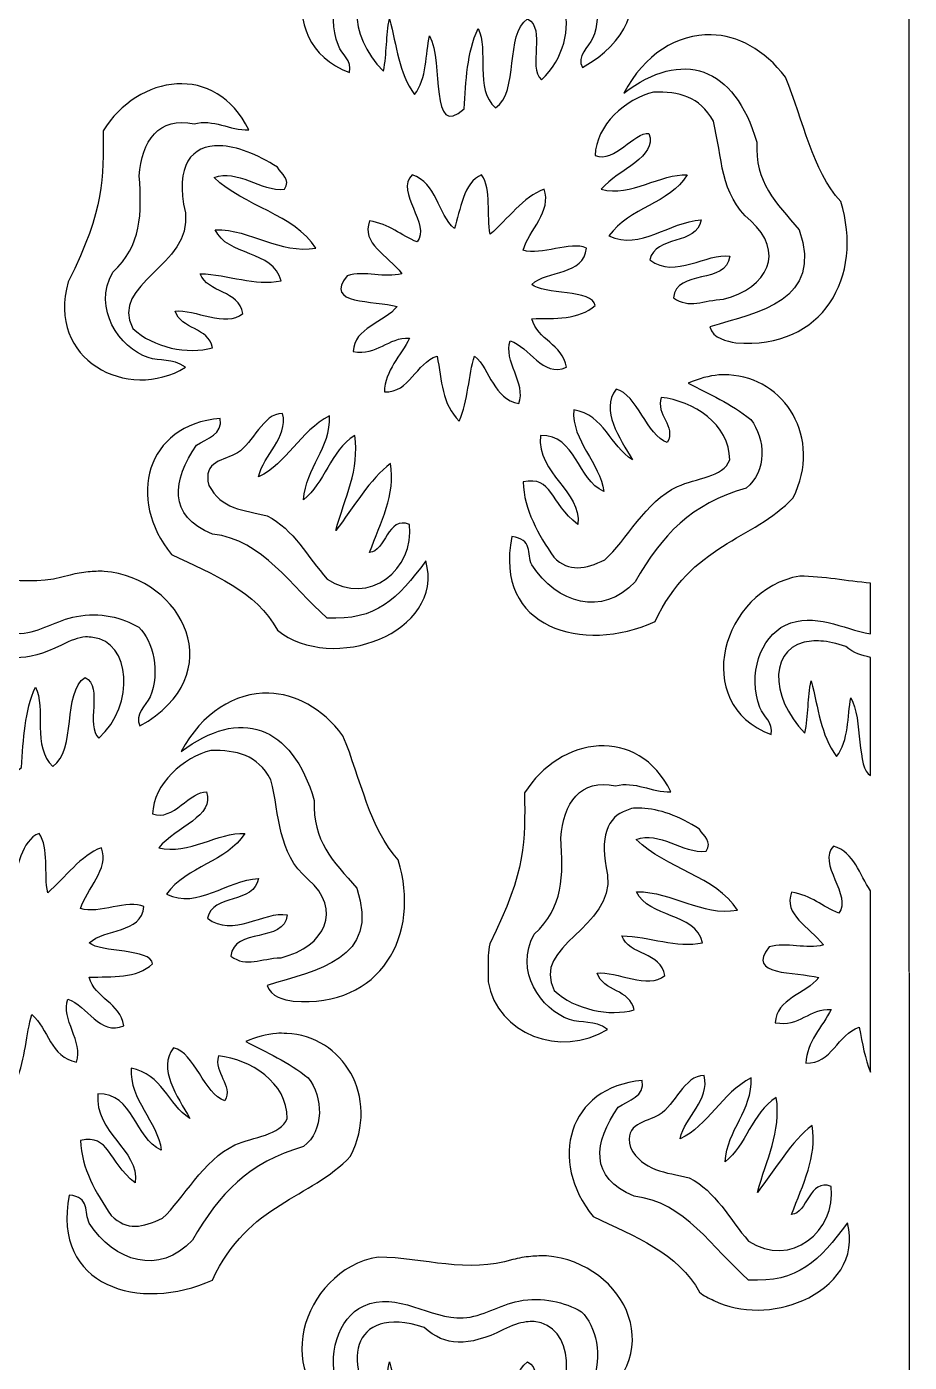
# Model space of a CAD drawing. Header units: centimetres. Extents: x 0.61 to 6.5, y -2.57 to 5.65.
# Drawn here: x 5.075 to 6.501, y 0.905 to 3.064 of the extents above; entities that cross this region are included whole.
import ezdxf

# ---------------------------------------------------------------- set-up
doc = ezdxf.new("R2010")
doc.units = ezdxf.units.CM
doc.header["$MEASUREMENT"] = 0
doc.layers.add('Layer 1', color=7, linetype='Continuous')

msp = doc.modelspace()

# ---------------------------------------------------------------- linework, layer by layer
at = {"layer": 'Layer 1', "color": 253}
for points, knots in [([(0.98792, 5.64961), (0.78502, 5.64961), (0.60758, 5.498), (0.60758, 5.29573), (0.60758, 5.29573), (0.60758, 5.29573), (0.61171, 5.29904), (0.61171, 5.29904), (0.61171, 5.29904), (0.61171, 5.29904), (0.61171, -2.19776), (0.61171, -2.19776), (0.61171, -2.19776), (0.61171, -2.19776), (0.61998, -2.19859), (0.61998, -2.19859), (0.61998, -2.19859), (0.62344, -2.39788), (0.78718, -2.55826), (0.98791, -2.55826), (0.98791, -2.55826), (0.98791, -2.55826), (6.13488, -2.57314), (6.13488, -2.57314), (6.13488, -2.57314), (6.3582, -2.55464), (6.46713, -2.41493), (6.50116, -2.20603), (6.50116, -2.20603), (6.50116, -2.20603), (6.50034, 5.27754), (6.50034, 5.27754), (6.50034, 5.27754), (6.48745, 5.50493), (6.34686, 5.61536), (6.13406, 5.64961), (6.13406, 5.64961), (6.13406, 5.64961), (0.98791, 5.64961), (0.98791, 5.64961), (0.98791, 5.64961), (0.98791, 5.64961), (0.98792, 5.64961), (0.98792, 5.64961)], [0, 0, 0, 0, 0.0833333, 0.0833333, 0.0833333, 0.0833333, 0.1666667, 0.1666667, 0.1666667, 0.1666667, 0.25, 0.25, 0.25, 0.25, 0.3333333, 0.3333333, 0.3333333, 0.3333333, 0.4166667, 0.4166667, 0.4166667, 0.4166667, 0.5, 0.5, 0.5, 0.5, 0.5833333, 0.5833333, 0.5833333, 0.5833333, 0.6666667, 0.6666667, 0.6666667, 0.6666667, 0.75, 0.75, 0.75, 0.75, 0.8333333, 0.8333333, 0.8333333, 0.8333333, 1, 1, 1, 1]), ([(5.91496, 3.24769), (6.04264, 3.23784), (6.12171, 3.0801), (5.97283, 2.99799), (5.97283, 2.99799), (5.96357, 3.0161), (5.98224, 3.03109), (5.98937, 3.04512), (5.98937, 3.04512), (6.00601, 3.08439), (5.99486, 3.13506), (5.97118, 3.15757), (5.97118, 3.15757), (5.94427, 3.17343), (5.90823, 3.18218), (5.8703, 3.17493), (5.8703, 3.17493), (5.83867, 3.16888), (5.81127, 3.14927), (5.78018, 3.14764), (5.78018, 3.14764), (5.72665, 3.14484), (5.6741, 3.19228), (5.61895, 3.16666), (5.61895, 3.16666), (5.57844, 3.14778), (5.55819, 3.08672), (5.57844, 3.03354), (5.57844, 3.03354), (5.5839, 3.01924), (5.60072, 3.00988), (5.59663, 2.98972), (5.59663, 2.98972), (5.46409, 3.03921), (5.51718, 3.22448), (5.64293, 3.24604), (5.64293, 3.24604), (5.71617, 3.24449), (5.78856, 3.21908), (5.86038, 3.24191), (5.86038, 3.24191), (5.87018, 3.24439), (5.87983, 3.24611), (5.88932, 3.24687), (5.88932, 3.24687), (5.89822, 3.24759), (5.90644, 3.24835), (5.91495, 3.2477), (5.91495, 3.2477), (5.91495, 3.2477), (5.91496, 3.24769), (5.91496, 3.24769)], [0, 0, 0, 0, 0.0714286, 0.0714286, 0.0714286, 0.0714286, 0.1428571, 0.1428571, 0.1428571, 0.1428571, 0.2142857, 0.2142857, 0.2142857, 0.2142857, 0.2857143, 0.2857143, 0.2857143, 0.2857143, 0.3571429, 0.3571429, 0.3571429, 0.3571429, 0.4285714, 0.4285714, 0.4285714, 0.4285714, 0.5, 0.5, 0.5, 0.5, 0.5714286, 0.5714286, 0.5714286, 0.5714286, 0.6428571, 0.6428571, 0.6428571, 0.6428571, 0.7142857, 0.7142857, 0.7142857, 0.7142857, 0.7857143, 0.7857143, 0.7857143, 0.7857143, 0.8571429, 0.8571429, 0.8571429, 0.8571429, 1, 1, 1, 1]), ([(5.66195, 3.14103), (5.66655, 3.14141), (5.67163, 3.14138), (5.67684, 3.14103), (5.67684, 3.14103), (5.68874, 3.14024), (5.70223, 3.13701), (5.71735, 3.13193), (5.71735, 3.13193), (5.75136, 3.10138), (5.78711, 3.10053), (5.84551, 3.12862), (5.84551, 3.12862), (5.95111, 3.18272), (5.97942, 3.04519), (5.90669, 2.97814), (5.90669, 2.97814), (5.88397, 2.99877), (5.91459, 3.06051), (5.88437, 3.07653), (5.88437, 3.07653), (5.8473, 3.05217), (5.87121, 2.95864), (5.83228, 2.93266), (5.83228, 2.93266), (5.79814, 2.96287), (5.82173, 3.02765), (5.80417, 3.06082), (5.80417, 3.06082), (5.78638, 3.02168), (5.7846, 2.9767), (5.78185, 2.93101), (5.78185, 2.93101), (5.7247, 2.88045), (5.74957, 3.00643), (5.72563, 3.04925), (5.72563, 3.04925), (5.71943, 3.02047), (5.7216, 2.97963), (5.70165, 2.95417), (5.70165, 2.95417), (5.67506, 2.99005), (5.67342, 3.03227), (5.66114, 3.07654), (5.66114, 3.07654), (5.65509, 3.04983), (5.65726, 3.02111), (5.65122, 2.9922), (5.65122, 2.9922), (5.59252, 3.0516), (5.59303, 3.13538), (5.66197, 3.14103), (5.66197, 3.14103), (5.66197, 3.14103), (5.66195, 3.14103), (5.66195, 3.14103)], [0, 0, 0, 0, 0.0666667, 0.0666667, 0.0666667, 0.0666667, 0.1333333, 0.1333333, 0.1333333, 0.1333333, 0.2, 0.2, 0.2, 0.2, 0.2666667, 0.2666667, 0.2666667, 0.2666667, 0.3333333, 0.3333333, 0.3333333, 0.3333333, 0.4, 0.4, 0.4, 0.4, 0.4666667, 0.4666667, 0.4666667, 0.4666667, 0.5333333, 0.5333333, 0.5333333, 0.5333333, 0.6, 0.6, 0.6, 0.6, 0.6666667, 0.6666667, 0.6666667, 0.6666667, 0.7333333, 0.7333333, 0.7333333, 0.7333333, 0.8, 0.8, 0.8, 0.8, 0.8666667, 0.8666667, 0.8666667, 0.8666667, 1, 1, 1, 1]), ([(6.1812, 3.05091), (6.22371, 3.04973), (6.26676, 3.02752), (6.30109, 2.98228), (6.30109, 2.98228), (6.33027, 2.91127), (6.34408, 2.83266), (6.39039, 2.78136), (6.39039, 2.78136), (6.42798, 2.66052), (6.36214, 2.54171), (6.22089, 2.55316), (6.22089, 2.55316), (6.20643, 2.5555), (6.18396, 2.55988), (6.17872, 2.57879), (6.17872, 2.57879), (6.25834, 2.60338), (6.36244, 2.61999), (6.32341, 2.73589), (6.32341, 2.73589), (6.28504, 2.77963), (6.25131, 2.813), (6.25479, 2.87728), (6.25479, 2.87728), (6.21849, 3.00095), (6.1346, 3.02826), (6.03982, 2.95666), (6.03982, 2.95666), (6.0728, 3.01929), (6.12655, 3.05244), (6.18121, 3.05092), (6.18121, 3.05092), (6.18121, 3.05092), (6.1812, 3.05091), (6.1812, 3.05091)], [0, 0, 0, 0, 0.1, 0.1, 0.1, 0.1, 0.2, 0.2, 0.2, 0.2, 0.3, 0.3, 0.3, 0.3, 0.4, 0.4, 0.4, 0.4, 0.5, 0.5, 0.5, 0.5, 0.6, 0.6, 0.6, 0.6, 0.7, 0.7, 0.7, 0.7, 0.8, 0.8, 0.8, 0.8, 1, 1, 1, 1]), ([(5.31717, 2.97153), (5.36237, 2.97413), (5.40749, 2.9514), (5.43375, 2.89712), (5.43375, 2.89712), (5.40254, 2.89639), (5.37619, 2.91525), (5.34528, 2.90704), (5.34528, 2.90704), (5.28874, 2.91941), (5.26014, 2.87883), (5.25681, 2.8227), (5.25681, 2.8227), (5.26064, 2.76177), (5.26124, 2.71038), (5.21382, 2.66726), (5.21382, 2.66726), (5.18068, 2.60798), (5.22469, 2.54521), (5.27087, 2.52918), (5.27087, 2.52918), (5.29099, 2.52218), (5.30885, 2.52946), (5.33123, 2.51347), (5.33123, 2.51347), (5.23863, 2.4562), (5.10512, 2.52617), (5.14189, 2.65155), (5.14189, 2.65155), (5.20186, 2.77233), (5.19856, 2.81774), (5.19811, 2.89546), (5.19811, 2.89546), (5.22671, 2.94102), (5.27198, 2.96893), (5.31717, 2.97153)], [0, 0, 0, 0, 0.1, 0.1, 0.1, 0.1, 0.2, 0.2, 0.2, 0.2, 0.3, 0.3, 0.3, 0.3, 0.4, 0.4, 0.4, 0.4, 0.5, 0.5, 0.5, 0.5, 0.6, 0.6, 0.6, 0.6, 0.7, 0.7, 0.7, 0.7, 0.8, 0.8, 0.8, 0.8, 1, 1, 1, 1]), ([(6.08777, 2.9583), (6.12887, 2.95878), (6.1626, 2.95184), (6.18451, 2.91117), (6.18451, 2.91117), (6.19939, 2.85295), (6.19455, 2.7934), (6.24487, 2.74994), (6.24487, 2.74994), (6.30059, 2.70122), (6.27298, 2.6415), (6.20105, 2.62344), (6.20105, 2.62344), (6.16781, 2.62242), (6.14546, 2.60707), (6.12002, 2.62592), (6.12002, 2.62592), (6.12472, 2.67316), (6.20609, 2.64582), (6.21097, 2.69289), (6.21097, 2.69289), (6.17436, 2.69914), (6.12282, 2.65543), (6.08199, 2.6871), (6.08199, 2.6871), (6.09043, 2.7274), (6.15776, 2.7098), (6.16467, 2.75159), (6.16467, 2.75159), (6.11278, 2.74888), (6.06715, 2.70171), (6.01584, 2.72596), (6.01584, 2.72596), (6.04906, 2.77217), (6.11335, 2.77756), (6.14235, 2.82435), (6.14235, 2.82435), (6.1002, 2.82718), (6.05099, 2.7883), (6.00344, 2.8012), (6.00344, 2.8012), (6.03152, 2.83479), (6.09471, 2.85219), (6.08034, 2.89132), (6.08034, 2.89132), (6.05583, 2.89403), (6.02574, 2.84305), (5.99352, 2.85577), (5.99352, 2.85577), (5.99418, 2.90455), (6.04386, 2.9476), (6.08778, 2.9583), (6.08778, 2.9583), (6.08778, 2.9583), (6.08777, 2.9583), (6.08777, 2.9583)], [0, 0, 0, 0, 0.0666667, 0.0666667, 0.0666667, 0.0666667, 0.1333333, 0.1333333, 0.1333333, 0.1333333, 0.2, 0.2, 0.2, 0.2, 0.2666667, 0.2666667, 0.2666667, 0.2666667, 0.3333333, 0.3333333, 0.3333333, 0.3333333, 0.4, 0.4, 0.4, 0.4, 0.4666667, 0.4666667, 0.4666667, 0.4666667, 0.5333333, 0.5333333, 0.5333333, 0.5333333, 0.6, 0.6, 0.6, 0.6, 0.6666667, 0.6666667, 0.6666667, 0.6666667, 0.7333333, 0.7333333, 0.7333333, 0.7333333, 0.8, 0.8, 0.8, 0.8, 0.8666667, 0.8666667, 0.8666667, 0.8666667, 1, 1, 1, 1]), ([(5.38662, 2.87149), (5.41369, 2.87085), (5.44736, 2.8581), (5.48005, 2.83676), (5.48005, 2.83676), (5.48634, 2.82557), (5.50199, 2.81767), (5.49163, 2.80121), (5.49163, 2.80121), (5.45209, 2.7977), (5.41581, 2.83473), (5.37753, 2.82023), (5.37753, 2.82023), (5.42668, 2.77289), (5.5069, 2.76121), (5.54207, 2.70613), (5.54207, 2.70613), (5.48306, 2.69617), (5.43817, 2.73627), (5.37919, 2.7359), (5.37919, 2.7359), (5.39872, 2.69266), (5.47333, 2.70331), (5.48585, 2.65322), (5.48585, 2.65322), (5.44339, 2.64476), (5.40098, 2.66316), (5.35521, 2.6648), (5.35521, 2.6648), (5.36719, 2.63257), (5.41818, 2.63872), (5.42383, 2.60031), (5.42383, 2.60031), (5.3974, 2.57745), (5.34565, 2.60748), (5.31469, 2.60444), (5.31469, 2.60444), (5.32415, 2.57433), (5.36899, 2.57835), (5.37505, 2.54491), (5.37505, 2.54491), (5.33549, 2.53386), (5.27941, 2.5448), (5.24607, 2.57633), (5.24607, 2.57633), (5.20802, 2.64888), (5.34213, 2.67757), (5.33123, 2.76319), (5.33123, 2.76319), (5.31364, 2.84062), (5.34151, 2.87257), (5.38663, 2.8715), (5.38663, 2.8715), (5.38663, 2.8715), (5.38662, 2.87149), (5.38662, 2.87149)], [0, 0, 0, 0, 0.0666667, 0.0666667, 0.0666667, 0.0666667, 0.1333333, 0.1333333, 0.1333333, 0.1333333, 0.2, 0.2, 0.2, 0.2, 0.2666667, 0.2666667, 0.2666667, 0.2666667, 0.3333333, 0.3333333, 0.3333333, 0.3333333, 0.4, 0.4, 0.4, 0.4, 0.4666667, 0.4666667, 0.4666667, 0.4666667, 0.5333333, 0.5333333, 0.5333333, 0.5333333, 0.6, 0.6, 0.6, 0.6, 0.6666667, 0.6666667, 0.6666667, 0.6666667, 0.7333333, 0.7333333, 0.7333333, 0.7333333, 0.8, 0.8, 0.8, 0.8, 0.8666667, 0.8666667, 0.8666667, 0.8666667, 1, 1, 1, 1]), ([(5.69751, 2.82436), (5.73755, 2.81232), (5.73854, 2.76172), (5.76614, 2.73754), (5.76614, 2.73754), (5.77539, 2.76754), (5.78082, 2.8129), (5.80996, 2.82436), (5.80996, 2.82436), (5.82667, 2.80033), (5.81747, 2.75899), (5.82401, 2.72845), (5.82401, 2.72845), (5.85214, 2.75287), (5.87738, 2.78914), (5.91083, 2.80121), (5.91083, 2.80121), (5.92407, 2.76617), (5.88654, 2.7347), (5.87693, 2.70282), (5.87693, 2.70282), (5.90665, 2.69327), (5.95343, 2.71823), (5.97946, 2.70613), (5.97946, 2.70613), (5.97532, 2.66165), (5.91631, 2.67123), (5.89099, 2.64743), (5.89099, 2.64743), (5.90939, 2.63062), (5.99041, 2.63908), (5.99352, 2.61353), (5.99352, 2.61353), (5.96711, 2.58949), (5.9288, 2.593), (5.89099, 2.59203), (5.89099, 2.59203), (5.90068, 2.5569), (5.94051, 2.55155), (5.94721, 2.51348), (5.94721, 2.51348), (5.90776, 2.4967), (5.88801, 2.54644), (5.85626, 2.55647), (5.85626, 2.55647), (5.84482, 2.5239), (5.88226, 2.48794), (5.87031, 2.45477), (5.87031, 2.45477), (5.82827, 2.46286), (5.82507, 2.50855), (5.79838, 2.53166), (5.79838, 2.53166), (5.78889, 2.50164), (5.78828, 2.45884), (5.77358, 2.42665), (5.77358, 2.42665), (5.74558, 2.45447), (5.74594, 2.49145), (5.73803, 2.53166), (5.73803, 2.53166), (5.70317, 2.52042), (5.69432, 2.47203), (5.65287, 2.47378), (5.65287, 2.47378), (5.65348, 2.50739), (5.68, 2.53296), (5.69339, 2.5606), (5.69339, 2.5606), (5.6587, 2.56257), (5.64203, 2.53154), (5.60244, 2.5391), (5.60244, 2.5391), (5.60376, 2.5775), (5.65297, 2.58583), (5.67355, 2.61186), (5.67355, 2.61186), (5.63661, 2.62225), (5.55357, 2.6139), (5.59252, 2.66147), (5.59252, 2.66147), (5.62134, 2.67034), (5.65357, 2.65681), (5.68099, 2.66478), (5.68099, 2.66478), (5.65832, 2.6944), (5.61492, 2.71366), (5.6289, 2.74994), (5.6289, 2.74994), (5.66096, 2.7452), (5.67967, 2.72659), (5.7058, 2.71604), (5.7058, 2.71604), (5.72833, 2.74386), (5.66978, 2.79716), (5.69753, 2.82435), (5.69753, 2.82435), (5.69753, 2.82435), (5.69751, 2.82436), (5.69751, 2.82436)], [0, 0, 0, 0, 0.0384615, 0.0384615, 0.0384615, 0.0384615, 0.0769231, 0.0769231, 0.0769231, 0.0769231, 0.1153846, 0.1153846, 0.1153846, 0.1153846, 0.1538462, 0.1538462, 0.1538462, 0.1538462, 0.1923077, 0.1923077, 0.1923077, 0.1923077, 0.2307692, 0.2307692, 0.2307692, 0.2307692, 0.2692308, 0.2692308, 0.2692308, 0.2692308, 0.3076923, 0.3076923, 0.3076923, 0.3076923, 0.3461538, 0.3461538, 0.3461538, 0.3461538, 0.3846154, 0.3846154, 0.3846154, 0.3846154, 0.4230769, 0.4230769, 0.4230769, 0.4230769, 0.4615385, 0.4615385, 0.4615385, 0.4615385, 0.5, 0.5, 0.5, 0.5, 0.5384615, 0.5384615, 0.5384615, 0.5384615, 0.5769231, 0.5769231, 0.5769231, 0.5769231, 0.6153846, 0.6153846, 0.6153846, 0.6153846, 0.6538462, 0.6538462, 0.6538462, 0.6538462, 0.6923077, 0.6923077, 0.6923077, 0.6923077, 0.7307692, 0.7307692, 0.7307692, 0.7307692, 0.7692308, 0.7692308, 0.7692308, 0.7692308, 0.8076923, 0.8076923, 0.8076923, 0.8076923, 0.8461538, 0.8461538, 0.8461538, 0.8461538, 0.8846154, 0.8846154, 0.8846154, 0.8846154, 0.9230769, 0.9230769, 0.9230769, 0.9230769, 1, 1, 1, 1]), ([(6.1936, 2.50107), (6.19892, 2.50148), (6.20412, 2.50131), (6.20931, 2.50107), (6.20931, 2.50107), (6.29931, 2.49694), (6.36185, 2.39976), (6.31349, 2.30263), (6.31349, 2.30263), (6.24842, 2.23338), (6.14872, 2.22836), (6.09025, 2.10254), (6.09025, 2.10254), (5.9734, 2.04929), (5.82906, 2.09192), (5.85874, 2.23979), (5.85874, 2.23979), (5.89265, 2.23646), (5.88299, 2.21213), (5.89098, 2.19431), (5.89098, 2.19431), (5.93169, 2.13199), (6.00421, 2.10917), (6.058, 2.16702), (6.058, 2.16702), (6.10162, 2.24274), (6.14833, 2.29257), (6.23742, 2.31833), (6.23742, 2.31833), (6.27136, 2.34429), (6.26905, 2.39863), (6.24486, 2.42912), (6.24486, 2.42912), (6.2131, 2.45479), (6.17716, 2.47074), (6.14399, 2.48782), (6.14399, 2.48782), (6.16103, 2.49539), (6.17763, 2.49983), (6.1936, 2.50105), (6.1936, 2.50105), (6.1936, 2.50105), (6.1936, 2.50107), (6.1936, 2.50107)], [0, 0, 0, 0, 0.0833333, 0.0833333, 0.0833333, 0.0833333, 0.1666667, 0.1666667, 0.1666667, 0.1666667, 0.25, 0.25, 0.25, 0.25, 0.3333333, 0.3333333, 0.3333333, 0.3333333, 0.4166667, 0.4166667, 0.4166667, 0.4166667, 0.5, 0.5, 0.5, 0.5, 0.5833333, 0.5833333, 0.5833333, 0.5833333, 0.6666667, 0.6666667, 0.6666667, 0.6666667, 0.75, 0.75, 0.75, 0.75, 0.8333333, 0.8333333, 0.8333333, 0.8333333, 1, 1, 1, 1]), ([(6.02741, 2.47792), (6.06132, 2.47036), (6.07689, 2.40292), (6.11009, 2.39193), (6.11009, 2.39193), (6.12478, 2.41824), (6.09091, 2.43735), (6.10017, 2.46469), (6.10017, 2.46469), (6.15152, 2.45948), (6.21125, 2.42173), (6.21096, 2.36382), (6.21096, 2.36382), (6.2005, 2.33579), (6.1562, 2.33447), (6.12663, 2.32083), (6.12663, 2.32083), (6.07423, 2.29667), (6.04428, 2.23317), (6.00922, 2.20259), (6.00922, 2.20259), (5.97732, 2.18693), (5.95174, 2.18193), (5.92654, 2.20672), (5.92654, 2.20672), (5.90155, 2.24342), (5.87876, 2.28274), (5.87693, 2.32826), (5.87693, 2.32826), (5.92472, 2.33844), (5.92014, 2.2948), (5.9654, 2.25963), (5.9654, 2.25963), (5.97209, 2.31405), (5.89941, 2.33986), (5.90504, 2.4035), (5.90504, 2.4035), (5.96323, 2.40452), (5.96376, 2.33213), (6.00757, 2.31255), (6.00757, 2.31255), (6.00156, 2.35953), (5.95539, 2.39376), (5.95879, 2.44484), (5.95879, 2.44484), (6.00883, 2.43603), (6.01782, 2.38628), (6.05388, 2.36381), (6.05388, 2.36381), (6.03313, 2.39948), (6.00103, 2.44403), (6.02742, 2.47791), (6.02742, 2.47791), (6.02742, 2.47791), (6.02741, 2.47792), (6.02741, 2.47792)], [0, 0, 0, 0, 0.0666667, 0.0666667, 0.0666667, 0.0666667, 0.1333333, 0.1333333, 0.1333333, 0.1333333, 0.2, 0.2, 0.2, 0.2, 0.2666667, 0.2666667, 0.2666667, 0.2666667, 0.3333333, 0.3333333, 0.3333333, 0.3333333, 0.4, 0.4, 0.4, 0.4, 0.4666667, 0.4666667, 0.4666667, 0.4666667, 0.5333333, 0.5333333, 0.5333333, 0.5333333, 0.6, 0.6, 0.6, 0.6, 0.6666667, 0.6666667, 0.6666667, 0.6666667, 0.7333333, 0.7333333, 0.7333333, 0.7333333, 0.8, 0.8, 0.8, 0.8, 0.8666667, 0.8666667, 0.8666667, 0.8666667, 1, 1, 1, 1]), ([(5.48832, 2.43906), (5.49786, 2.39835), (5.45734, 2.37319), (5.44946, 2.33653), (5.44946, 2.33653), (5.49518, 2.35753), (5.51612, 2.41059), (5.56439, 2.43492), (5.56439, 2.43492), (5.56616, 2.38182), (5.52579, 2.3524), (5.52222, 2.29932), (5.52222, 2.29932), (5.55622, 2.32629), (5.56495, 2.37736), (5.6049, 2.4035), (5.6049, 2.4035), (5.61314, 2.3467), (5.58911, 2.30431), (5.57431, 2.24971), (5.57431, 2.24971), (5.60282, 2.28629), (5.62996, 2.33396), (5.66278, 2.35802), (5.66278, 2.35802), (5.67142, 2.3074), (5.64683, 2.26353), (5.62888, 2.21415), (5.62888, 2.21415), (5.65445, 2.21559), (5.65829, 2.27371), (5.69337, 2.25963), (5.69337, 2.25963), (5.70233, 2.18774), (5.62782, 2.12605), (5.56025, 2.17116), (5.56025, 2.17116), (5.52895, 2.20671), (5.50643, 2.25164), (5.46351, 2.27369), (5.46351, 2.27369), (5.42455, 2.28256), (5.38933, 2.28447), (5.36925, 2.32247), (5.36925, 2.32247), (5.35845, 2.36272), (5.39428, 2.36258), (5.41555, 2.37539), (5.41555, 2.37539), (5.44129, 2.39086), (5.4558, 2.43859), (5.48831, 2.43906), (5.48831, 2.43906), (5.48831, 2.43906), (5.48832, 2.43906), (5.48832, 2.43906)], [0, 0, 0, 0, 0.0666667, 0.0666667, 0.0666667, 0.0666667, 0.1333333, 0.1333333, 0.1333333, 0.1333333, 0.2, 0.2, 0.2, 0.2, 0.2666667, 0.2666667, 0.2666667, 0.2666667, 0.3333333, 0.3333333, 0.3333333, 0.3333333, 0.4, 0.4, 0.4, 0.4, 0.4666667, 0.4666667, 0.4666667, 0.4666667, 0.5333333, 0.5333333, 0.5333333, 0.5333333, 0.6, 0.6, 0.6, 0.6, 0.6666667, 0.6666667, 0.6666667, 0.6666667, 0.7333333, 0.7333333, 0.7333333, 0.7333333, 0.8, 0.8, 0.8, 0.8, 0.8666667, 0.8666667, 0.8666667, 0.8666667, 1, 1, 1, 1]), ([(5.38745, 2.43079), (5.393, 2.40545), (5.36547, 2.39834), (5.34942, 2.3878), (5.34942, 2.3878), (5.30997, 2.33083), (5.30212, 2.27339), (5.37505, 2.24393), (5.37505, 2.24393), (5.45729, 2.23446), (5.50176, 2.15947), (5.56026, 2.10833), (5.56026, 2.10833), (5.63911, 2.10364), (5.67489, 2.13897), (5.71984, 2.20093), (5.71984, 2.20093), (5.75162, 2.08329), (5.56785, 2.01784), (5.48006, 2.08848), (5.48006, 2.08848), (5.44615, 2.15178), (5.37542, 2.17942), (5.30891, 2.21085), (5.30891, 2.21085), (5.236, 2.30059), (5.26682, 2.42042), (5.38746, 2.43078), (5.38746, 2.43078), (5.38746, 2.43078), (5.38745, 2.43079), (5.38745, 2.43079)], [0, 0, 0, 0, 0.1111111, 0.1111111, 0.1111111, 0.1111111, 0.2222222, 0.2222222, 0.2222222, 0.2222222, 0.3333333, 0.3333333, 0.3333333, 0.3333333, 0.4444444, 0.4444444, 0.4444444, 0.4444444, 0.5555556, 0.5555556, 0.5555556, 0.5555556, 0.6666667, 0.6666667, 0.6666667, 0.6666667, 0.7777778, 0.7777778, 0.7777778, 0.7777778, 1, 1, 1, 1]), ([(5.19976, 2.18357), (5.32744, 2.17372), (5.40651, 2.01598), (5.25764, 1.93387), (5.25764, 1.93387), (5.24837, 1.95198), (5.26705, 1.96697), (5.27418, 1.981), (5.27418, 1.981), (5.29082, 2.02027), (5.27967, 2.07094), (5.25599, 2.09345), (5.25599, 2.09345), (5.22908, 2.10931), (5.19304, 2.11806), (5.15512, 2.11081), (5.15512, 2.11081), (5.12349, 2.10476), (5.09609, 2.08515), (5.065, 2.08352), (5.065, 2.08352), (5.01147, 2.08072), (4.95892, 2.12816), (4.90377, 2.10254), (4.90377, 2.10254), (4.86325, 2.08366), (4.84301, 2.0226), (4.86326, 1.96942), (4.86326, 1.96942), (4.86871, 1.95512), (4.88554, 1.94576), (4.88145, 1.9256), (4.88145, 1.9256), (4.74891, 1.97509), (4.802, 2.16036), (4.92775, 2.18192), (4.92775, 2.18192), (5.00099, 2.18037), (5.07338, 2.15496), (5.14521, 2.17779), (5.14521, 2.17779), (5.15501, 2.18027), (5.16466, 2.18199), (5.17415, 2.18275), (5.17415, 2.18275), (5.18305, 2.18347), (5.19127, 2.18423), (5.19978, 2.18358), (5.19978, 2.18358), (5.19978, 2.18358), (5.19976, 2.18357), (5.19976, 2.18357)], [0, 0, 0, 0, 0.0714286, 0.0714286, 0.0714286, 0.0714286, 0.1428571, 0.1428571, 0.1428571, 0.1428571, 0.2142857, 0.2142857, 0.2142857, 0.2142857, 0.2857143, 0.2857143, 0.2857143, 0.2857143, 0.3571429, 0.3571429, 0.3571429, 0.3571429, 0.4285714, 0.4285714, 0.4285714, 0.4285714, 0.5, 0.5, 0.5, 0.5, 0.5714286, 0.5714286, 0.5714286, 0.5714286, 0.6428571, 0.6428571, 0.6428571, 0.6428571, 0.7142857, 0.7142857, 0.7142857, 0.7142857, 0.7857143, 0.7857143, 0.7857143, 0.7857143, 0.8571429, 0.8571429, 0.8571429, 0.8571429, 1, 1, 1, 1]), ([(6.32424, 2.17613), (6.36227, 2.17533), (6.40073, 2.16813), (6.43834, 2.16455), (6.43834, 2.16455), (6.43834, 2.16455), (6.43834, 2.08269), (6.43834, 2.08269), (6.43834, 2.08269), (6.39277, 2.09055), (6.34822, 2.11864), (6.30109, 2.09675), (6.30109, 2.09675), (6.26057, 2.07787), (6.2395, 2.01681), (6.25975, 1.96363), (6.25975, 1.96363), (6.26521, 1.94933), (6.28203, 1.93997), (6.27794, 1.91981), (6.27794, 1.91981), (6.1454, 1.9693), (6.19849, 2.15457), (6.32424, 2.17613)], [0, 0, 0, 0, 0.1428571, 0.1428571, 0.1428571, 0.1428571, 0.2857143, 0.2857143, 0.2857143, 0.2857143, 0.4285714, 0.4285714, 0.4285714, 0.4285714, 0.5714286, 0.5714286, 0.5714286, 0.5714286, 0.7142857, 0.7142857, 0.7142857, 0.7142857, 1, 1, 1, 1]), ([(5.16999, 2.07774), (5.17384, 2.07803), (5.17802, 2.07732), (5.18157, 2.07691), (5.18157, 2.07691), (5.24302, 2.06993), (5.25058, 1.96851), (5.19149, 1.91403), (5.19149, 1.91403), (5.16877, 1.93466), (5.19938, 1.9964), (5.16916, 2.01242), (5.16916, 2.01242), (5.13209, 1.98806), (5.156, 1.89453), (5.11707, 1.86855), (5.11707, 1.86855), (5.08293, 1.89876), (5.10652, 1.96354), (5.08896, 1.99671), (5.08896, 1.99671), (5.07117, 1.95757), (5.06939, 1.91259), (5.06663, 1.8669), (5.06663, 1.8669), (5.00948, 1.81634), (5.03435, 1.94232), (5.01041, 1.98514), (5.01041, 1.98514), (5.00421, 1.95636), (5.00638, 1.91552), (4.98643, 1.89006), (4.98643, 1.89006), (4.95984, 1.92594), (4.95819, 1.96816), (4.94592, 2.01243), (4.94592, 2.01243), (4.93987, 1.98572), (4.94204, 1.957), (4.936, 1.92809), (4.936, 1.92809), (4.86444, 2.0005), (4.88114, 2.10844), (5.00215, 2.06782), (5.00215, 2.06782), (5.03615, 2.03727), (5.07273, 2.03642), (5.13113, 2.06451), (5.13113, 2.06451), (5.14598, 2.07212), (5.15845, 2.07686), (5.16999, 2.07774)], [0, 0, 0, 0, 0.0714286, 0.0714286, 0.0714286, 0.0714286, 0.1428571, 0.1428571, 0.1428571, 0.1428571, 0.2142857, 0.2142857, 0.2142857, 0.2142857, 0.2857143, 0.2857143, 0.2857143, 0.2857143, 0.3571429, 0.3571429, 0.3571429, 0.3571429, 0.4285714, 0.4285714, 0.4285714, 0.4285714, 0.5, 0.5, 0.5, 0.5, 0.5714286, 0.5714286, 0.5714286, 0.5714286, 0.6428571, 0.6428571, 0.6428571, 0.6428571, 0.7142857, 0.7142857, 0.7142857, 0.7142857, 0.7857143, 0.7857143, 0.7857143, 0.7857143, 0.8571429, 0.8571429, 0.8571429, 0.8571429, 1, 1, 1, 1]), ([(6.34326, 2.07113), (6.34786, 2.07151), (6.35294, 2.07148), (6.35815, 2.07113), (6.35815, 2.07113), (6.37005, 2.07034), (6.38354, 2.06711), (6.39866, 2.06203), (6.39866, 2.06203), (6.41086, 2.05107), (6.42465, 2.04799), (6.43835, 2.04467), (6.43835, 2.04467), (6.43835, 2.04467), (6.43835, 1.85367), (6.43835, 1.85367), (6.43835, 1.85367), (6.41625, 1.86387), (6.42576, 1.94567), (6.40693, 1.97935), (6.40693, 1.97935), (6.40073, 1.95057), (6.40372, 1.90973), (6.38378, 1.88427), (6.38378, 1.88427), (6.35719, 1.92015), (6.35472, 1.96237), (6.34244, 2.00664), (6.34244, 2.00664), (6.33639, 1.97993), (6.33856, 1.95121), (6.33252, 1.9223), (6.33252, 1.9223), (6.27382, 1.9817), (6.27433, 2.06548), (6.34327, 2.07113), (6.34327, 2.07113), (6.34327, 2.07113), (6.34326, 2.07113), (6.34326, 2.07113)], [0, 0, 0, 0, 0.0909091, 0.0909091, 0.0909091, 0.0909091, 0.1818182, 0.1818182, 0.1818182, 0.1818182, 0.2727273, 0.2727273, 0.2727273, 0.2727273, 0.3636364, 0.3636364, 0.3636364, 0.3636364, 0.4545455, 0.4545455, 0.4545455, 0.4545455, 0.5454545, 0.5454545, 0.5454545, 0.5454545, 0.6363636, 0.6363636, 0.6363636, 0.6363636, 0.7272727, 0.7272727, 0.7272727, 0.7272727, 0.8181818, 0.8181818, 0.8181818, 0.8181818, 1, 1, 1, 1]), ([(5.466, 1.98679), (5.50851, 1.98561), (5.55156, 1.9634), (5.58589, 1.91816), (5.58589, 1.91816), (5.61507, 1.84715), (5.62888, 1.76854), (5.67519, 1.71724), (5.67519, 1.71724), (5.71278, 1.5964), (5.64695, 1.47759), (5.50569, 1.48904), (5.50569, 1.48904), (5.49123, 1.49138), (5.46875, 1.49576), (5.46352, 1.51467), (5.46352, 1.51467), (5.54314, 1.53926), (5.64725, 1.55587), (5.60822, 1.67177), (5.60822, 1.67177), (5.56984, 1.71551), (5.53612, 1.74888), (5.53959, 1.81316), (5.53959, 1.81316), (5.50329, 1.93683), (5.4194, 1.96414), (5.32462, 1.89254), (5.32462, 1.89254), (5.3576, 1.95517), (5.41135, 1.98832), (5.46601, 1.9868), (5.46601, 1.9868), (5.46601, 1.9868), (5.466, 1.98679), (5.466, 1.98679)], [0, 0, 0, 0, 0.1, 0.1, 0.1, 0.1, 0.2, 0.2, 0.2, 0.2, 0.3, 0.3, 0.3, 0.3, 0.4, 0.4, 0.4, 0.4, 0.5, 0.5, 0.5, 0.5, 0.6, 0.6, 0.6, 0.6, 0.7, 0.7, 0.7, 0.7, 0.8, 0.8, 0.8, 0.8, 1, 1, 1, 1]), ([(5.9993, 1.90163), (6.0447, 1.90423), (6.08962, 1.8815), (6.11588, 1.82722), (6.11588, 1.82722), (6.08466, 1.82649), (6.05749, 1.84535), (6.02658, 1.83714), (6.02658, 1.83714), (5.97004, 1.84951), (5.94144, 1.80893), (5.93811, 1.7528), (5.93811, 1.7528), (5.94194, 1.69187), (5.94254, 1.64048), (5.89512, 1.59736), (5.89512, 1.59736), (5.86198, 1.53808), (5.90599, 1.47531), (5.95217, 1.45928), (5.95217, 1.45928), (5.97229, 1.45228), (5.99097, 1.45956), (6.01335, 1.44357), (6.01335, 1.44357), (5.93735, 1.39657), (5.83508, 1.43579), (5.8207, 1.52046), (5.8207, 1.52046), (5.8207, 1.52046), (5.8207, 1.56263), (5.8207, 1.56263), (5.8207, 1.56263), (5.82173, 1.56898), (5.82123, 1.57497), (5.82319, 1.58165), (5.82319, 1.58165), (5.88316, 1.70243), (5.87986, 1.74784), (5.87941, 1.82556), (5.87941, 1.82556), (5.90801, 1.87112), (5.9539, 1.89903), (5.9993, 1.90163)], [0, 0, 0, 0, 0.0833333, 0.0833333, 0.0833333, 0.0833333, 0.1666667, 0.1666667, 0.1666667, 0.1666667, 0.25, 0.25, 0.25, 0.25, 0.3333333, 0.3333333, 0.3333333, 0.3333333, 0.4166667, 0.4166667, 0.4166667, 0.4166667, 0.5, 0.5, 0.5, 0.5, 0.5833333, 0.5833333, 0.5833333, 0.5833333, 0.6666667, 0.6666667, 0.6666667, 0.6666667, 0.75, 0.75, 0.75, 0.75, 0.8333333, 0.8333333, 0.8333333, 0.8333333, 1, 1, 1, 1]), ([(5.37257, 1.89418), (5.41367, 1.89466), (5.4474, 1.88772), (5.46931, 1.84705), (5.46931, 1.84705), (5.48419, 1.78883), (5.47935, 1.72928), (5.52967, 1.68582), (5.52967, 1.68582), (5.58539, 1.6371), (5.55778, 1.57738), (5.48585, 1.55932), (5.48585, 1.55932), (5.45261, 1.5583), (5.43026, 1.54295), (5.40482, 1.5618), (5.40482, 1.5618), (5.40952, 1.60904), (5.49089, 1.5817), (5.49577, 1.62877), (5.49577, 1.62877), (5.45916, 1.63502), (5.40762, 1.59131), (5.36679, 1.62298), (5.36679, 1.62298), (5.37523, 1.66328), (5.44256, 1.64568), (5.44947, 1.68747), (5.44947, 1.68747), (5.39758, 1.68476), (5.35195, 1.63759), (5.30064, 1.66184), (5.30064, 1.66184), (5.33386, 1.70805), (5.39815, 1.71344), (5.42714, 1.76023), (5.42714, 1.76023), (5.38499, 1.76306), (5.33578, 1.72418), (5.28823, 1.73708), (5.28823, 1.73708), (5.31631, 1.77067), (5.37951, 1.78807), (5.36513, 1.8272), (5.36513, 1.8272), (5.34062, 1.82991), (5.31053, 1.77893), (5.27831, 1.79165), (5.27831, 1.79165), (5.27897, 1.84043), (5.32866, 1.88348), (5.37257, 1.89418)], [0, 0, 0, 0, 0.0714286, 0.0714286, 0.0714286, 0.0714286, 0.1428571, 0.1428571, 0.1428571, 0.1428571, 0.2142857, 0.2142857, 0.2142857, 0.2142857, 0.2857143, 0.2857143, 0.2857143, 0.2857143, 0.3571429, 0.3571429, 0.3571429, 0.3571429, 0.4285714, 0.4285714, 0.4285714, 0.4285714, 0.5, 0.5, 0.5, 0.5, 0.5714286, 0.5714286, 0.5714286, 0.5714286, 0.6428571, 0.6428571, 0.6428571, 0.6428571, 0.7142857, 0.7142857, 0.7142857, 0.7142857, 0.7857143, 0.7857143, 0.7857143, 0.7857143, 0.8571429, 0.8571429, 0.8571429, 0.8571429, 1, 1, 1, 1]), ([(6.05552, 1.80075), (6.05966, 1.80129), (6.06421, 1.80086), (6.06875, 1.80075), (6.06875, 1.80075), (6.09598, 1.80022), (6.12949, 1.78819), (6.16218, 1.76685), (6.16218, 1.76685), (6.16847, 1.75566), (6.1833, 1.74776), (6.17293, 1.7313), (6.17293, 1.7313), (6.13339, 1.72779), (6.09794, 1.76482), (6.05965, 1.75032), (6.05965, 1.75032), (6.1088, 1.70298), (6.1882, 1.6913), (6.22336, 1.63622), (6.22336, 1.63622), (6.16435, 1.62626), (6.11946, 1.66636), (6.06048, 1.66599), (6.06048, 1.66599), (6.08001, 1.62275), (6.15462, 1.6334), (6.16714, 1.58331), (6.16714, 1.58331), (6.12468, 1.57485), (6.08227, 1.59325), (6.0365, 1.59489), (6.0365, 1.59489), (6.04848, 1.56266), (6.10029, 1.56881), (6.10595, 1.5304), (6.10595, 1.5304), (6.07952, 1.50754), (6.02776, 1.53757), (5.99681, 1.53453), (5.99681, 1.53453), (6.00627, 1.50442), (6.05028, 1.50844), (6.05634, 1.475), (6.05634, 1.475), (6.01678, 1.46395), (5.96069, 1.47489), (5.92736, 1.50642), (5.92736, 1.50642), (5.88931, 1.57897), (6.02425, 1.60766), (6.01335, 1.69328), (6.01335, 1.69328), (5.99927, 1.75522), (6.01412, 1.78744), (6.04394, 1.79746), (6.04394, 1.79746), (6.04767, 1.79871), (6.05138, 1.80023), (6.05551, 1.80077), (6.05551, 1.80077), (6.05551, 1.80077), (6.05552, 1.80075), (6.05552, 1.80075)], [0, 0, 0, 0, 0.0588235, 0.0588235, 0.0588235, 0.0588235, 0.1176471, 0.1176471, 0.1176471, 0.1176471, 0.1764706, 0.1764706, 0.1764706, 0.1764706, 0.2352941, 0.2352941, 0.2352941, 0.2352941, 0.2941176, 0.2941176, 0.2941176, 0.2941176, 0.3529412, 0.3529412, 0.3529412, 0.3529412, 0.4117647, 0.4117647, 0.4117647, 0.4117647, 0.4705882, 0.4705882, 0.4705882, 0.4705882, 0.5294118, 0.5294118, 0.5294118, 0.5294118, 0.5882353, 0.5882353, 0.5882353, 0.5882353, 0.6470588, 0.6470588, 0.6470588, 0.6470588, 0.7058824, 0.7058824, 0.7058824, 0.7058824, 0.7647059, 0.7647059, 0.7647059, 0.7647059, 0.8235294, 0.8235294, 0.8235294, 0.8235294, 0.8823529, 0.8823529, 0.8823529, 0.8823529, 1, 1, 1, 1]), ([(4.98231, 1.76024), (5.02234, 1.7482), (5.02334, 1.6976), (5.05093, 1.67342), (5.05093, 1.67342), (5.06018, 1.70342), (5.06562, 1.74878), (5.09475, 1.76024), (5.09475, 1.76024), (5.11146, 1.73621), (5.10226, 1.69487), (5.1088, 1.66433), (5.1088, 1.66433), (5.13693, 1.68875), (5.16217, 1.72502), (5.19562, 1.73709), (5.19562, 1.73709), (5.20886, 1.70205), (5.17134, 1.67058), (5.16172, 1.6387), (5.16172, 1.6387), (5.19144, 1.62915), (5.23822, 1.65411), (5.26425, 1.64201), (5.26425, 1.64201), (5.26011, 1.59753), (5.2011, 1.60711), (5.17578, 1.58331), (5.17578, 1.58331), (5.19418, 1.5665), (5.2752, 1.57496), (5.27831, 1.54941), (5.27831, 1.54941), (5.2519, 1.52537), (5.21359, 1.52888), (5.17578, 1.52791), (5.17578, 1.52791), (5.18547, 1.49278), (5.2253, 1.48743), (5.232, 1.44936), (5.232, 1.44936), (5.19256, 1.43258), (5.1728, 1.48232), (5.14105, 1.49235), (5.14105, 1.49235), (5.12961, 1.45978), (5.16705, 1.42382), (5.1551, 1.39065), (5.1551, 1.39065), (5.11305, 1.39874), (5.10986, 1.44443), (5.08317, 1.46754), (5.08317, 1.46754), (5.07369, 1.43752), (5.07307, 1.39472), (5.05837, 1.36253), (5.05837, 1.36253), (5.03037, 1.39035), (5.03073, 1.42733), (5.02282, 1.46754), (5.02282, 1.46754), (4.98796, 1.4563), (4.9791, 1.40791), (4.93766, 1.40966), (4.93766, 1.40966), (4.93827, 1.44327), (4.96479, 1.46884), (4.97818, 1.49648), (4.97818, 1.49648), (4.94349, 1.49845), (4.92682, 1.46742), (4.88723, 1.47498), (4.88723, 1.47498), (4.88855, 1.51338), (4.93775, 1.52171), (4.95834, 1.54774), (4.95834, 1.54774), (4.9214, 1.55813), (4.83836, 1.54978), (4.87731, 1.59735), (4.87731, 1.59735), (4.90613, 1.60622), (4.93836, 1.59269), (4.96578, 1.60066), (4.96578, 1.60066), (4.94311, 1.63028), (4.89971, 1.64954), (4.91369, 1.68582), (4.91369, 1.68582), (4.94575, 1.68108), (4.96446, 1.66247), (4.99058, 1.65192), (4.99058, 1.65192), (5.01311, 1.67974), (4.95456, 1.73304), (4.98231, 1.76023), (4.98231, 1.76023), (4.98231, 1.76023), (4.98231, 1.76024), (4.98231, 1.76024)], [0, 0, 0, 0, 0.0384615, 0.0384615, 0.0384615, 0.0384615, 0.0769231, 0.0769231, 0.0769231, 0.0769231, 0.1153846, 0.1153846, 0.1153846, 0.1153846, 0.1538462, 0.1538462, 0.1538462, 0.1538462, 0.1923077, 0.1923077, 0.1923077, 0.1923077, 0.2307692, 0.2307692, 0.2307692, 0.2307692, 0.2692308, 0.2692308, 0.2692308, 0.2692308, 0.3076923, 0.3076923, 0.3076923, 0.3076923, 0.3461538, 0.3461538, 0.3461538, 0.3461538, 0.3846154, 0.3846154, 0.3846154, 0.3846154, 0.4230769, 0.4230769, 0.4230769, 0.4230769, 0.4615385, 0.4615385, 0.4615385, 0.4615385, 0.5, 0.5, 0.5, 0.5, 0.5384615, 0.5384615, 0.5384615, 0.5384615, 0.5769231, 0.5769231, 0.5769231, 0.5769231, 0.6153846, 0.6153846, 0.6153846, 0.6153846, 0.6538462, 0.6538462, 0.6538462, 0.6538462, 0.6923077, 0.6923077, 0.6923077, 0.6923077, 0.7307692, 0.7307692, 0.7307692, 0.7307692, 0.7692308, 0.7692308, 0.7692308, 0.7692308, 0.8076923, 0.8076923, 0.8076923, 0.8076923, 0.8461538, 0.8461538, 0.8461538, 0.8461538, 0.8846154, 0.8846154, 0.8846154, 0.8846154, 0.9230769, 0.9230769, 0.9230769, 0.9230769, 1, 1, 1, 1]), ([(6.37881, 1.73957), (6.41261, 1.72941), (6.42069, 1.69367), (6.43834, 1.66764), (6.43834, 1.66764), (6.43834, 1.66764), (6.43834, 1.37412), (6.43834, 1.37412), (6.43834, 1.37412), (6.42964, 1.39625), (6.4254, 1.42017), (6.42015, 1.44688), (6.42015, 1.44688), (6.38529, 1.43564), (6.3756, 1.38725), (6.33416, 1.389), (6.33416, 1.389), (6.33477, 1.42261), (6.36129, 1.44818), (6.37468, 1.47582), (6.37468, 1.47582), (6.33999, 1.47779), (6.32415, 1.44676), (6.28455, 1.45432), (6.28455, 1.45432), (6.28587, 1.49272), (6.33425, 1.50105), (6.35483, 1.52708), (6.35483, 1.52708), (6.31789, 1.53747), (6.23568, 1.52912), (6.27463, 1.57669), (6.27463, 1.57669), (6.30345, 1.58556), (6.33486, 1.57203), (6.36227, 1.58), (6.36227, 1.58), (6.3396, 1.60962), (6.29702, 1.62888), (6.31101, 1.66516), (6.31101, 1.66516), (6.34307, 1.66042), (6.36095, 1.64181), (6.38708, 1.63126), (6.38708, 1.63126), (6.40961, 1.65908), (6.35106, 1.71238), (6.37881, 1.73957)], [0, 0, 0, 0, 0.0769231, 0.0769231, 0.0769231, 0.0769231, 0.1538462, 0.1538462, 0.1538462, 0.1538462, 0.2307692, 0.2307692, 0.2307692, 0.2307692, 0.3076923, 0.3076923, 0.3076923, 0.3076923, 0.3846154, 0.3846154, 0.3846154, 0.3846154, 0.4615385, 0.4615385, 0.4615385, 0.4615385, 0.5384615, 0.5384615, 0.5384615, 0.5384615, 0.6153846, 0.6153846, 0.6153846, 0.6153846, 0.6923077, 0.6923077, 0.6923077, 0.6923077, 0.7692308, 0.7692308, 0.7692308, 0.7692308, 0.8461538, 0.8461538, 0.8461538, 0.8461538, 1, 1, 1, 1]), ([(5.4784, 1.43695), (5.4838, 1.43736), (5.48974, 1.43719), (5.49494, 1.43695), (5.49494, 1.43695), (5.58494, 1.43282), (5.64665, 1.33564), (5.59829, 1.23851), (5.59829, 1.23851), (5.53322, 1.16926), (5.43352, 1.16424), (5.37505, 1.03842), (5.37505, 1.03842), (5.2582, 0.98517), (5.11386, 1.0278), (5.14354, 1.17567), (5.14354, 1.17567), (5.17745, 1.17234), (5.1678, 1.14801), (5.17578, 1.13019), (5.17578, 1.13019), (5.21649, 1.06787), (5.28901, 1.04505), (5.3428, 1.1029), (5.3428, 1.1029), (5.38641, 1.17862), (5.43313, 1.22845), (5.52222, 1.25421), (5.52222, 1.25421), (5.55616, 1.28017), (5.55385, 1.33451), (5.52966, 1.365), (5.52966, 1.365), (5.4979, 1.39067), (5.46196, 1.40662), (5.42879, 1.4237), (5.42879, 1.4237), (5.44583, 1.43127), (5.4622, 1.43571), (5.4784, 1.43693), (5.4784, 1.43693), (5.4784, 1.43693), (5.4784, 1.43695), (5.4784, 1.43695)], [0, 0, 0, 0, 0.0833333, 0.0833333, 0.0833333, 0.0833333, 0.1666667, 0.1666667, 0.1666667, 0.1666667, 0.25, 0.25, 0.25, 0.25, 0.3333333, 0.3333333, 0.3333333, 0.3333333, 0.4166667, 0.4166667, 0.4166667, 0.4166667, 0.5, 0.5, 0.5, 0.5, 0.5833333, 0.5833333, 0.5833333, 0.5833333, 0.6666667, 0.6666667, 0.6666667, 0.6666667, 0.75, 0.75, 0.75, 0.75, 0.8333333, 0.8333333, 0.8333333, 0.8333333, 1, 1, 1, 1]), ([(5.31221, 1.4138), (5.34612, 1.40624), (5.36169, 1.3388), (5.39489, 1.32781), (5.39489, 1.32781), (5.40958, 1.35412), (5.37571, 1.37323), (5.38497, 1.40057), (5.38497, 1.40057), (5.43632, 1.39536), (5.49606, 1.35761), (5.49576, 1.2997), (5.49576, 1.2997), (5.48529, 1.27167), (5.441, 1.27035), (5.41142, 1.25671), (5.41142, 1.25671), (5.35902, 1.23255), (5.32908, 1.16905), (5.29401, 1.13847), (5.29401, 1.13847), (5.26211, 1.12281), (5.23653, 1.11781), (5.21133, 1.1426), (5.21133, 1.1426), (5.18634, 1.1793), (5.16355, 1.21862), (5.16172, 1.26414), (5.16172, 1.26414), (5.20951, 1.27432), (5.20493, 1.23068), (5.25019, 1.19551), (5.25019, 1.19551), (5.25688, 1.24993), (5.1842, 1.27574), (5.18983, 1.33938), (5.18983, 1.33938), (5.24803, 1.3404), (5.24855, 1.26801), (5.29236, 1.24843), (5.29236, 1.24843), (5.28635, 1.29541), (5.24019, 1.32964), (5.24358, 1.38072), (5.24358, 1.38072), (5.29361, 1.37191), (5.3026, 1.32216), (5.33866, 1.29969), (5.33866, 1.29969), (5.31791, 1.33536), (5.28581, 1.37991), (5.3122, 1.41379), (5.3122, 1.41379), (5.3122, 1.41379), (5.31221, 1.4138), (5.31221, 1.4138)], [0, 0, 0, 0, 0.0666667, 0.0666667, 0.0666667, 0.0666667, 0.1333333, 0.1333333, 0.1333333, 0.1333333, 0.2, 0.2, 0.2, 0.2, 0.2666667, 0.2666667, 0.2666667, 0.2666667, 0.3333333, 0.3333333, 0.3333333, 0.3333333, 0.4, 0.4, 0.4, 0.4, 0.4666667, 0.4666667, 0.4666667, 0.4666667, 0.5333333, 0.5333333, 0.5333333, 0.5333333, 0.6, 0.6, 0.6, 0.6, 0.6666667, 0.6666667, 0.6666667, 0.6666667, 0.7333333, 0.7333333, 0.7333333, 0.7333333, 0.8, 0.8, 0.8, 0.8, 0.8666667, 0.8666667, 0.8666667, 0.8666667, 1, 1, 1, 1]), ([(6.06958, 1.36089), (6.07513, 1.33555), (6.04678, 1.32844), (6.03072, 1.3179), (6.03072, 1.3179), (5.99127, 1.26093), (5.98342, 1.20349), (6.05635, 1.17403), (6.05635, 1.17403), (6.13859, 1.16456), (6.18306, 1.08957), (6.24156, 1.03843), (6.24156, 1.03843), (6.32041, 1.03374), (6.35619, 1.06907), (6.40114, 1.13103), (6.40114, 1.13103), (6.41673, 1.0733), (6.38061, 1.02803), (6.32921, 1.00535), (6.32921, 1.00535), (6.28421, 0.9855), (6.22878, 0.98409), (6.18534, 1.00535), (6.18534, 1.00535), (6.17729, 1.00929), (6.16918, 1.01295), (6.16219, 1.01858), (6.16219, 1.01858), (6.12828, 1.08188), (6.05672, 1.10952), (5.99021, 1.14095), (5.99021, 1.14095), (5.9173, 1.23069), (5.94895, 1.35052), (6.06959, 1.36088), (6.06959, 1.36088), (6.06959, 1.36088), (6.06958, 1.36089), (6.06958, 1.36089)], [0, 0, 0, 0, 0.0909091, 0.0909091, 0.0909091, 0.0909091, 0.1818182, 0.1818182, 0.1818182, 0.1818182, 0.2727273, 0.2727273, 0.2727273, 0.2727273, 0.3636364, 0.3636364, 0.3636364, 0.3636364, 0.4545455, 0.4545455, 0.4545455, 0.4545455, 0.5454545, 0.5454545, 0.5454545, 0.5454545, 0.6363636, 0.6363636, 0.6363636, 0.6363636, 0.7272727, 0.7272727, 0.7272727, 0.7272727, 0.8181818, 0.8181818, 0.8181818, 0.8181818, 1, 1, 1, 1]), ([(6.16963, 1.36915), (6.17917, 1.32844), (6.13865, 1.30328), (6.13077, 1.26662), (6.13077, 1.26662), (6.17649, 1.28762), (6.19743, 1.34068), (6.2457, 1.36501), (6.2457, 1.36501), (6.24747, 1.31191), (6.2071, 1.28249), (6.20353, 1.22941), (6.20353, 1.22941), (6.23753, 1.25638), (6.24626, 1.30745), (6.28621, 1.33359), (6.28621, 1.33359), (6.29445, 1.27679), (6.27042, 1.2344), (6.25562, 1.1798), (6.25562, 1.1798), (6.28413, 1.21638), (6.31127, 1.26405), (6.34409, 1.28811), (6.34409, 1.28811), (6.35273, 1.23749), (6.32897, 1.19362), (6.31102, 1.14424), (6.31102, 1.14424), (6.33658, 1.14568), (6.33961, 1.2038), (6.37469, 1.18972), (6.37469, 1.18972), (6.38365, 1.11783), (6.30914, 1.05614), (6.24157, 1.10125), (6.24157, 1.10125), (6.21027, 1.1368), (6.18858, 1.18173), (6.14566, 1.20378), (6.14566, 1.20378), (6.10669, 1.21265), (6.07065, 1.21456), (6.05058, 1.25256), (6.05058, 1.25256), (6.03978, 1.29281), (6.07561, 1.29267), (6.09688, 1.30548), (6.09688, 1.30548), (6.12262, 1.32095), (6.13713, 1.36868), (6.16964, 1.36915), (6.16964, 1.36915), (6.16964, 1.36915), (6.16963, 1.36915), (6.16963, 1.36915)], [0, 0, 0, 0, 0.0666667, 0.0666667, 0.0666667, 0.0666667, 0.1333333, 0.1333333, 0.1333333, 0.1333333, 0.2, 0.2, 0.2, 0.2, 0.2666667, 0.2666667, 0.2666667, 0.2666667, 0.3333333, 0.3333333, 0.3333333, 0.3333333, 0.4, 0.4, 0.4, 0.4, 0.4666667, 0.4666667, 0.4666667, 0.4666667, 0.5333333, 0.5333333, 0.5333333, 0.5333333, 0.6, 0.6, 0.6, 0.6, 0.6666667, 0.6666667, 0.6666667, 0.6666667, 0.7333333, 0.7333333, 0.7333333, 0.7333333, 0.8, 0.8, 0.8, 0.8, 0.8666667, 0.8666667, 0.8666667, 0.8666667, 1, 1, 1, 1]), ([(5.91496, 1.07729), (6.04264, 1.06744), (6.12171, 0.9097), (5.97283, 0.82759), (5.97283, 0.82759), (5.96357, 0.8457), (5.98224, 0.86069), (5.98937, 0.87472), (5.98937, 0.87472), (6.00601, 0.91399), (5.99486, 0.96466), (5.97118, 0.98717), (5.97118, 0.98717), (5.94427, 1.00303), (5.90823, 1.01178), (5.8703, 1.00453), (5.8703, 1.00453), (5.83867, 0.99848), (5.81127, 0.97887), (5.78018, 0.97724), (5.78018, 0.97724), (5.72665, 0.97444), (5.6741, 1.02188), (5.61895, 0.99626), (5.61895, 0.99626), (5.57844, 0.97738), (5.55819, 0.91632), (5.57844, 0.86314), (5.57844, 0.86314), (5.5839, 0.84884), (5.60072, 0.83948), (5.59663, 0.81932), (5.59663, 0.81932), (5.46409, 0.86881), (5.51718, 1.05408), (5.64293, 1.07564), (5.64293, 1.07564), (5.71617, 1.07409), (5.78856, 1.04868), (5.86038, 1.07151), (5.86038, 1.07151), (5.87018, 1.07399), (5.87983, 1.07571), (5.88932, 1.07647), (5.88932, 1.07647), (5.89822, 1.07719), (5.90644, 1.07795), (5.91495, 1.0773), (5.91495, 1.0773), (5.91495, 1.0773), (5.91496, 1.07729), (5.91496, 1.07729)], [0, 0, 0, 0, 0.0714286, 0.0714286, 0.0714286, 0.0714286, 0.1428571, 0.1428571, 0.1428571, 0.1428571, 0.2142857, 0.2142857, 0.2142857, 0.2142857, 0.2857143, 0.2857143, 0.2857143, 0.2857143, 0.3571429, 0.3571429, 0.3571429, 0.3571429, 0.4285714, 0.4285714, 0.4285714, 0.4285714, 0.5, 0.5, 0.5, 0.5, 0.5714286, 0.5714286, 0.5714286, 0.5714286, 0.6428571, 0.6428571, 0.6428571, 0.6428571, 0.7142857, 0.7142857, 0.7142857, 0.7142857, 0.7857143, 0.7857143, 0.7857143, 0.7857143, 0.8571429, 0.8571429, 0.8571429, 0.8571429, 1, 1, 1, 1]), ([(5.89512, 0.97145), (5.95822, 0.9662), (5.96635, 0.86275), (5.90669, 0.80774), (5.90669, 0.80774), (5.88397, 0.82837), (5.91459, 0.89011), (5.88437, 0.90613), (5.88437, 0.90613), (5.8473, 0.88177), (5.87121, 0.78824), (5.83228, 0.76226), (5.83228, 0.76226), (5.79814, 0.79247), (5.82173, 0.85725), (5.80417, 0.89042), (5.80417, 0.89042), (5.78638, 0.85128), (5.7846, 0.8063), (5.78185, 0.76061), (5.78185, 0.76061), (5.7247, 0.71005), (5.74957, 0.83603), (5.72563, 0.87885), (5.72563, 0.87885), (5.71943, 0.85007), (5.7216, 0.80923), (5.70165, 0.78377), (5.70165, 0.78377), (5.67506, 0.81965), (5.67342, 0.86187), (5.66114, 0.90614), (5.66114, 0.90614), (5.65509, 0.87943), (5.65726, 0.85071), (5.65122, 0.8218), (5.65122, 0.8218), (5.57966, 0.89421), (5.59636, 1.00215), (5.71737, 0.96153), (5.71737, 0.96153), (5.75138, 0.93098), (5.78713, 0.93013), (5.84553, 0.95822), (5.84553, 0.95822), (5.85873, 0.96498), (5.87118, 0.96934), (5.88191, 0.97062), (5.88191, 0.97062), (5.8866, 0.97118), (5.89093, 0.9718), (5.89514, 0.97145), (5.89514, 0.97145), (5.89514, 0.97145), (5.89512, 0.97145), (5.89512, 0.97145)], [0, 0, 0, 0, 0.0666667, 0.0666667, 0.0666667, 0.0666667, 0.1333333, 0.1333333, 0.1333333, 0.1333333, 0.2, 0.2, 0.2, 0.2, 0.2666667, 0.2666667, 0.2666667, 0.2666667, 0.3333333, 0.3333333, 0.3333333, 0.3333333, 0.4, 0.4, 0.4, 0.4, 0.4666667, 0.4666667, 0.4666667, 0.4666667, 0.5333333, 0.5333333, 0.5333333, 0.5333333, 0.6, 0.6, 0.6, 0.6, 0.6666667, 0.6666667, 0.6666667, 0.6666667, 0.7333333, 0.7333333, 0.7333333, 0.7333333, 0.8, 0.8, 0.8, 0.8, 0.8666667, 0.8666667, 0.8666667, 0.8666667, 1, 1, 1, 1])]:
    msp.add_open_spline(points, degree=3, knots=knots, dxfattribs=at)

doc.saveas('drawing.dxf')
